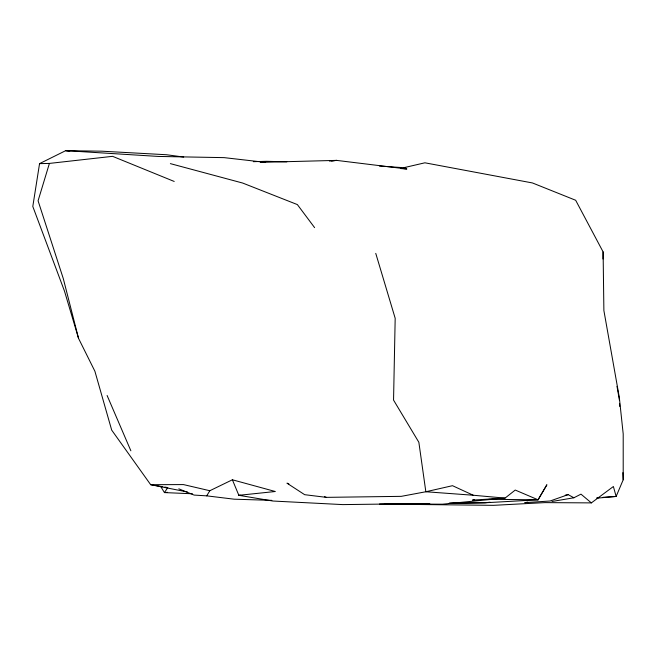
<?xml version="1.0" encoding="UTF-8"?>
<svg xmlns="http://www.w3.org/2000/svg" width="656" height="656" viewBox="0 0 656 656"><rect width="100%" height="100%" fill="white"/><g stroke="black" fill="none" stroke-linecap="round" stroke-linejoin="round"><path stroke-width="0.98" d="M602.995 258.997L603.11 251.904L575.665 200.26L532.451 182.95L424.899 162.803L403.793 167.706L379.398 166.05M183.696 157.063L166.624 154.75L101.951 151.192L65.698 150.659L39.549 163.639L32.8 206.468L64.501 291.149L78.54 338.373L94.899 371.247L111.684 430.09L150.675 484.694L187.386 491.975M174.209 181.45L112.594 156.333L49.405 163.418L38.081 200.785L63.288 278.579L78.54 338.373M603.11 251.904L603.881 310.518L619.297 397.29L623.2 433.936L623.2 479.774L616.14 496.453L596.862 498.158M488.794 499.298L538.068 499.798L546.825 484.882L538.068 499.798L485.055 502.775L449.237 503.234M178.801 488.818L194.094 495.075L206.722 495.854L209.822 490.729L232.388 479.782L275.299 491.508L238.841 495.305L232.388 479.782M167.788 487.564L164.435 492.582L160.827 486.686M474.493 499.626L472.509 500.093L505.046 498.117L515.239 490.057L538.068 499.798M427.187 503.48L379.471 504.054L493.476 505.341L544.874 502.619L591.368 502.89L613.385 486.514L616.14 496.453L603.069 497.297M551.967 501.496L573.885 497.773L580.978 494.148L591.368 502.89M573.885 497.773L568.162 494.632L550.056 501.012L524.792 502.644L527.744 502.094M565.201 495.182L568.162 494.632M331.542 161.032L336.602 160.384L406.884 168.994L400.767 168.567M490.081 502.193L485.055 502.775L449.524 503.209M494.927 499.027L442.456 504.202L384.498 503.898L393.698 503.488M329.468 161.073L336.602 160.384L260.293 162.368M167.411 492.303L164.435 492.582L192.454 493.779M597.034 497.691L599.043 497.56M253.323 161.679L266.525 161.302L286.803 161.835M39.549 163.639L49.405 163.418M288.894 483.866L286.975 483.169L304.671 494.69L326.376 497.363L401.3 496.346L425.842 491.754L452.501 485.694L473.238 495.239L505.046 498.117M429.795 503.488L342.826 504.603L272.896 501.028L238.841 495.305L240.826 495.288M271.838 500.364L234.159 499.191L206.722 495.854M473.238 495.239L425.842 491.754L418.856 442.283L393.551 400.094L395.183 318.291L375.757 253.38M265.614 162.385L224.155 157.637L158.408 156.44L65.698 150.659L69.741 151.224M403.793 167.706L405.802 167.961M162.754 486.719L150.675 484.694L183.467 484.587L209.822 490.729M164.771 487.064L166.788 487.4M170.371 163.631L242.687 183.049L297.365 204.582L314.609 227.632M324.449 496.666L326.376 497.363M107.108 395.494L130.872 450.803M617.001 386.351L619.444 400.34M619.592 403.399L619.731 406.449M622.864 472.648L623.2 479.774"/></g></svg>
